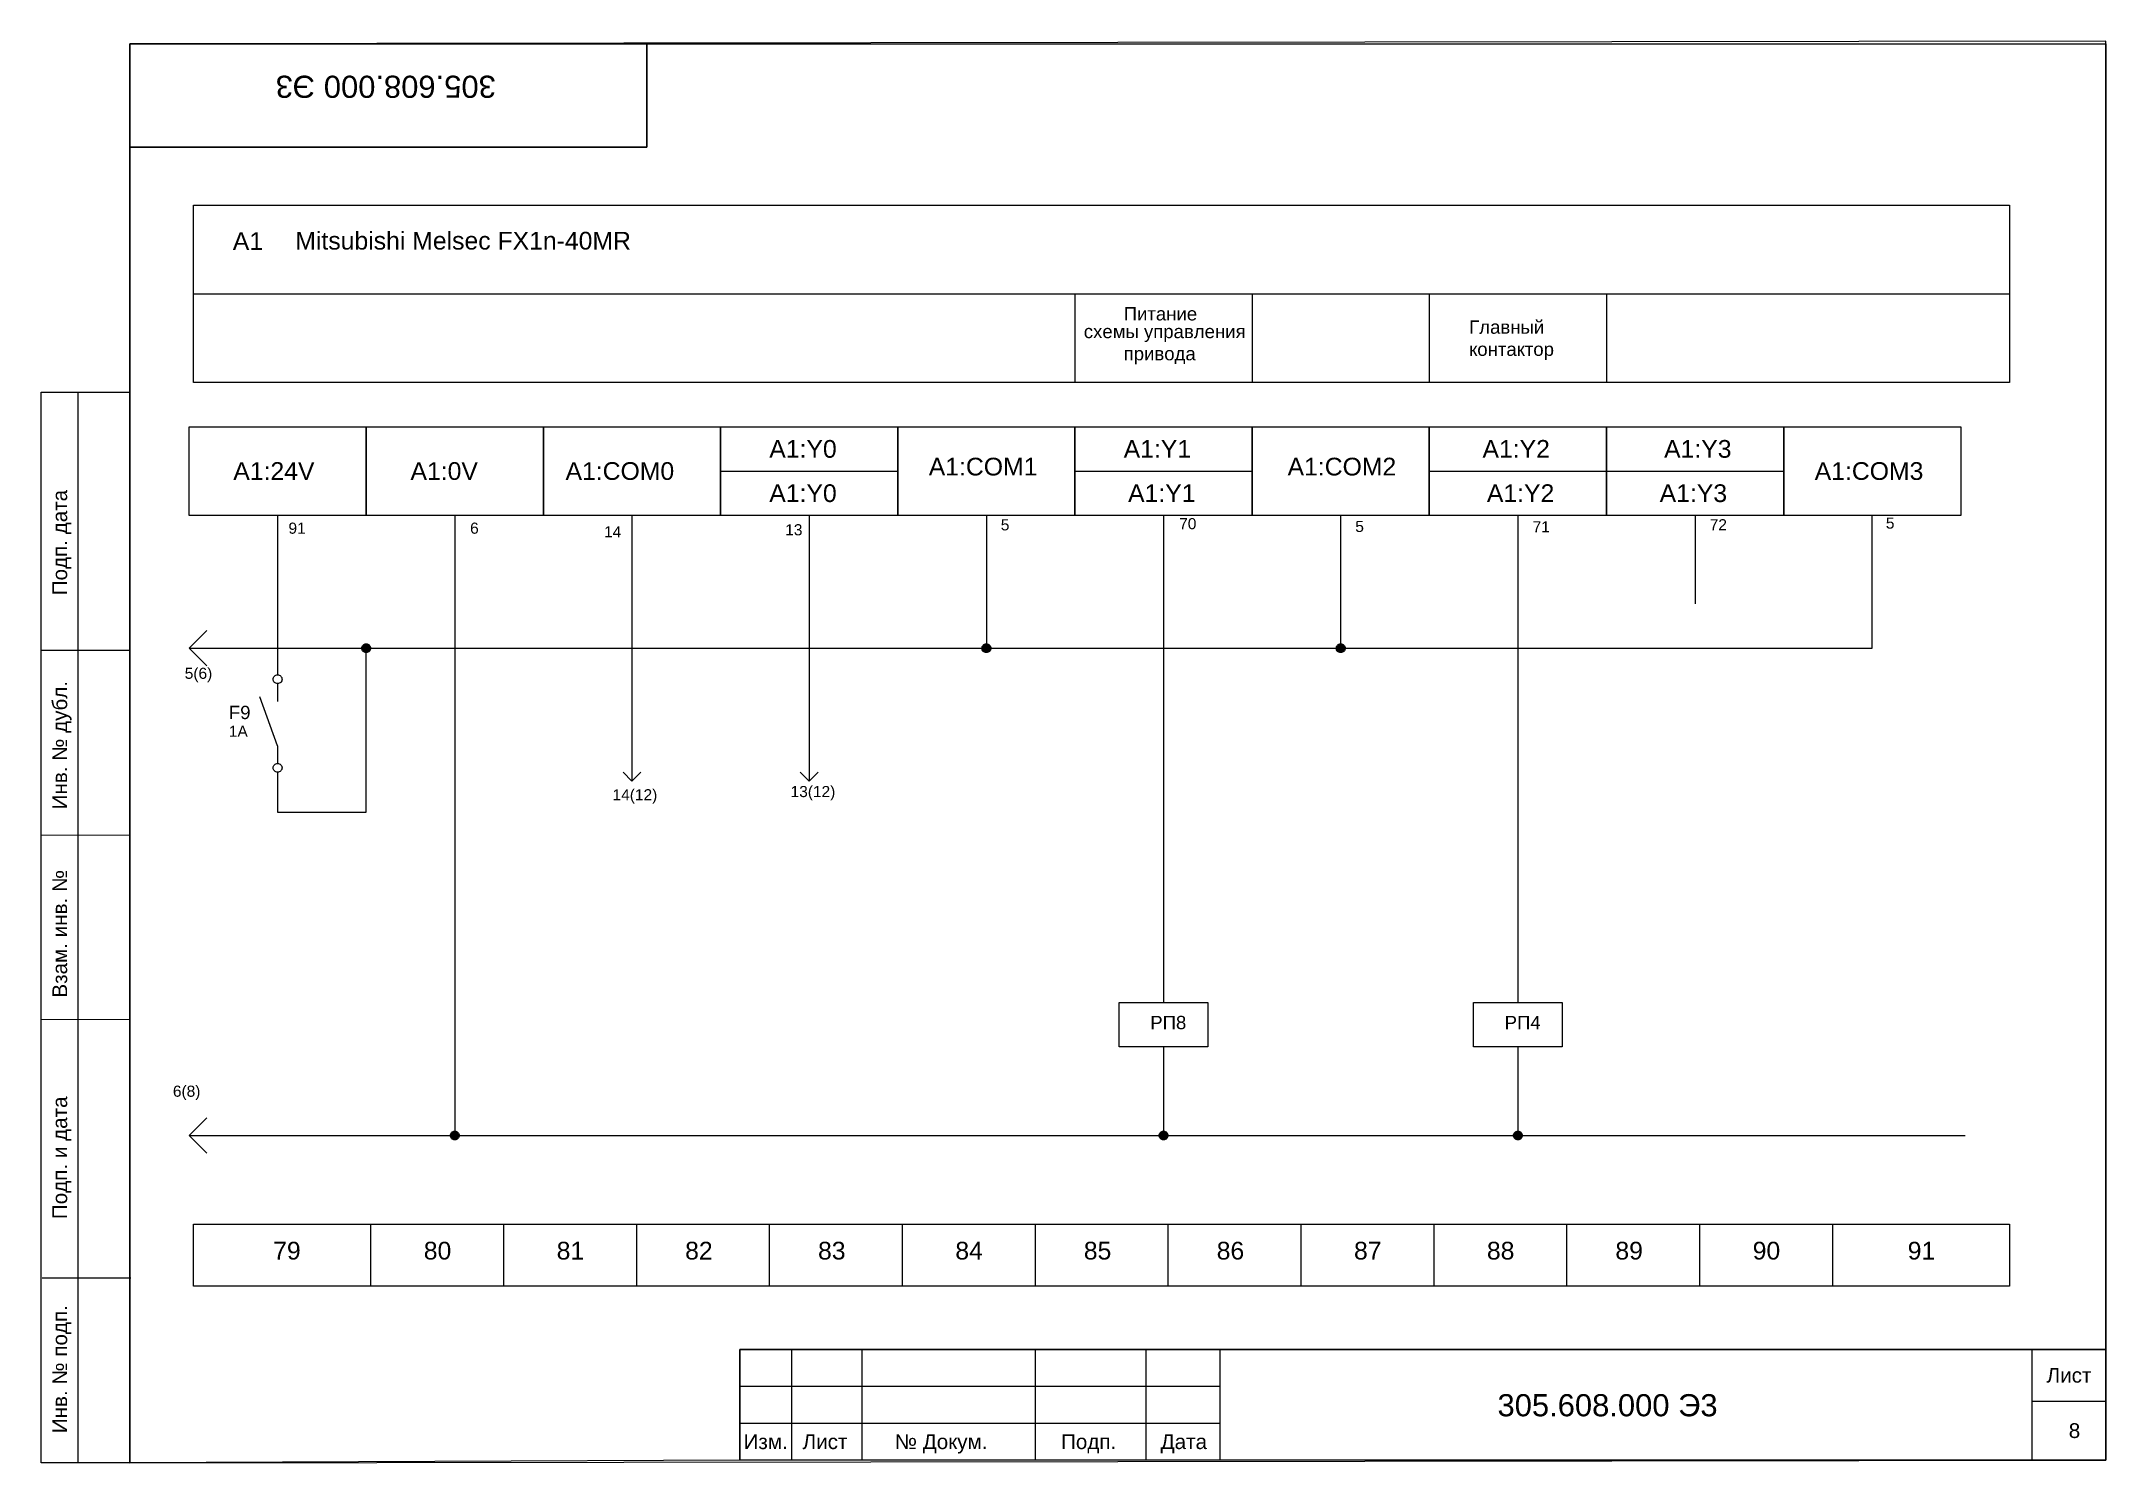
# Paper-space layout 'Лист9' of a CAD drawing. Header units: millimetres. Extents: x 4 to 283, y 5 to 197.
# The model-space entities are those that its viewports show. They can reach past a viewport. Long polylines and large blocks are cut down to what shows.
import ezdxf

# ---------------------------------------------------------------- set-up
doc = ezdxf.new("R2010")
doc.units = ezdxf.units.MM
doc.layers.get('0').update_dxf_attribs({"lineweight": 20})
doc.styles.get("Standard").update_dxf_attribs({"font": 'arial.ttf'})

msp = doc.modelspace()

# ---------------------------------------------------------------- hatches: boundary and pattern name
h = msp.add_hatch(color=256)
h.dxf.hatch_style = 1
h.paths.add_polyline_path([(3045.5, 718.5, 1), (3044.5, 718.5, 1)])
h = msp.add_hatch(color=256)
h.dxf.hatch_style = 1
h.paths.add_polyline_path([(3115.5, 718.5, 1), (3114.5, 718.5, 1)])
h = msp.add_hatch(color=256)
h.dxf.hatch_style = 1
h.paths.add_polyline_path([(3155.5, 718.5, 1), (3154.5, 718.5, 1)])
h = msp.add_hatch(color=256)
h.dxf.hatch_style = 1
h.paths.add_polyline_path([(3055.5, 663.5, 1), (3054.5, 663.5, 1)])
h = msp.add_hatch(color=256)
h.dxf.hatch_style = 1
h.paths.add_polyline_path([(3135.5, 663.5, 1), (3134.5, 663.5, 1)])
h = msp.add_hatch(color=256)
h.dxf.hatch_style = 1
h.paths.add_polyline_path([(3175.5, 663.5, 1), (3174.5, 663.5, 1)])

# ---------------------------------------------------------------- linework, layer by layer
for p, q in [((3025.5, 758.5), (3230.5, 758.5)), ((3125, 758.5), (3125, 748.5)), ((3145, 758.5), (3145, 748.5)), ((3165, 758.5), (3165, 748.5)), ((3185, 758.5), (3185, 748.5)), ((3085, 738.5), (3105, 738.5)), ((3125, 738.5), (3145, 738.5)), ((3165, 738.5), (3205, 738.5)), ((3035, 733.5), (3035, 715.5)), ((3055, 733.5), (3055, 663.5)), ((3075, 733.5), (3075, 703.5)), ((3095, 733.5), (3095, 703.5)), ((3115, 733.5), (3115, 718.5)), ((3135, 733.5), (3135, 678.5)), ((3155, 718.5), (3155, 733.5)), ((3175, 733.5), (3175, 678.5)), ((3195, 733.5), (3195, 723.5)), ((3215, 718.5), (3215, 733.5)), ((3027, 720.5), (3025, 718.5)), ((3025, 718.5), (3215, 718.5)), ((3025, 718.5), (3027, 716.5)), ((3045, 700), (3045, 718.5)), ((3035, 714.5), (3035, 712.5)), ((3035, 707.5), (3033, 713)), ((3035, 707.5), (3035, 705.5)), ((3035, 704.5), (3035, 700)), ((3074, 704.5), (3075, 703.5)), ((3075, 703.5), (3076, 704.5)), ((3094, 704.5), (3095, 703.5)), ((3095, 703.5), (3096, 704.5)), ((3035, 700), (3045, 700)), ((3135, 673.5), (3135, 663.5)), ((3175, 673.5), (3175, 663.5)), ((3027, 665.5), (3025, 663.5)), ((3025, 663.5), (3225.5, 663.5)), ((3025, 663.5), (3027, 661.5)), ((3045.5, 653.5), (3045.5, 646.5)), ((3060.5, 653.5), (3060.5, 646.5)), ((3075.5, 653.5), (3075.5, 646.5)), ((3090.5, 653.5), (3090.5, 646.5)), ((3105.5, 653.5), (3105.5, 646.5)), ((3120.5, 653.5), (3120.5, 646.5)), ((3135.5, 653.5), (3135.5, 646.5)), ((3150.5, 653.5), (3150.5, 646.5)), ((3165.5, 653.5), (3165.5, 646.5)), ((3180.5, 653.5), (3180.5, 646.5)), ((3195.5, 653.5), (3195.5, 646.5)), ((3210.5, 653.5), (3210.5, 646.5))]:
    msp.add_line(p, q)
for points in [[(3230.5, 748.5), (3025.5, 748.5), (3025.5, 768.5), (3230.5, 768.5)], [(3025, 743.5), (3045, 743.5), (3045, 733.5), (3025, 733.5)], [(3045, 743.5), (3065, 743.5), (3065, 733.5), (3045, 733.5)], [(3065, 743.5), (3085, 743.5), (3085, 733.5), (3065, 733.5)], [(3085, 743.5), (3105, 743.5), (3105, 733.5), (3085, 733.5)], [(3105, 743.5), (3125, 743.5), (3125, 733.5), (3105, 733.5)], [(3125, 743.5), (3145, 743.5), (3145, 733.5), (3125, 733.5)], [(3145, 743.5), (3165, 743.5), (3165, 733.5), (3145, 733.5)], [(3165, 743.5), (3185, 743.5), (3185, 733.5), (3165, 733.5)], [(3185, 743.5), (3205, 743.5), (3205, 733.5), (3185, 733.5)], [(3205, 743.5), (3225, 743.5), (3225, 733.5), (3205, 733.5)], [(3130, 678.5), (3140, 678.5), (3140, 673.5), (3130, 673.5)], [(3170, 678.5), (3180, 678.5), (3180, 673.5), (3170, 673.5)], [(3230.5, 646.5), (3025.5, 646.5), (3025.5, 653.5), (3230.5, 653.5)]]:
    msp.add_lwpolyline(points, close=True)
for centre in [(3045, 718.5), (3115, 718.5), (3155, 718.5), (3035, 715), (3035, 705), (3055, 663.5), (3135, 663.5), (3175, 663.5)]:
    msp.add_circle(centre, 0.5)

# ---------------------------------------------------------------- texts
for s, height, p in [('А1', 2, (3029.941, 763.458)), ('Mitsubishi Melsec FX1n-40MR', 2, (3037, 763.5)), ('Питание', 1.5, (3130.5, 755.5)), ('Главный', 1.5, (3169.5, 754)), ('схемы управления', 1.5, (3126, 753.5)), ('контактор', 1.5, (3169.5, 751.5)), ('привода', 1.5, (3130.5, 751)), ('A1:Y0', 2, (3090.5, 740)), ('A1:Y1', 2, (3130.5, 740)), ('A1:Y2', 2, (3171, 740)), ('A1:Y3', 2, (3191.5, 740)), ('A1:24V', 2, (3030, 737.5)), ('A1:0V', 2, (3050, 737.5)), ('A1:COM0', 2, (3067.5, 737.5)), ('A1:COM1', 2, (3108.5, 738)), ('A1:COM2', 2, (3149, 738)), ('A1:COM3', 2, (3208.5, 737.5)), ('A1:Y0', 2, (3090.5, 735)), ('A1:Y1', 2, (3131, 735)), ('A1:Y2', 2, (3171.5, 735)), ('A1:Y3', 2, (3191, 735)), ('91', 1.25, (3036.227, 731.425)), ('6', 1.25, (3056.727, 731.425)), ('14', 1.25, (3071.848, 731.015)), ('13', 1.25, (3092.301, 731.248)), ('5', 1.25, (3116.63, 731.804)), ('70', 1.25, (3136.766, 731.935)), ('5', 1.25, (3156.644, 731.622)), ('71', 1.25, (3176.665, 731.582)), ('72', 1.25, (3196.65, 731.814)), ('5', 1.25, (3216.529, 732.002)), ('5(6)', 1.25, (3024.52, 715.044)), ('F9', 1.5, (3029.5, 710.5)), ('1А', 1.25, (3029.5, 708.5)), ('14(12)', 1.25, (3072.81, 701.336)), ('13(12)', 1.25, (3092.905, 701.698)), ('РП8', 1.5, (3133.5, 675.5)), ('РП4', 1.5, (3173.5, 675.5)), ('6(8)', 1.25, (3023.182, 667.874)), ('79', 2, (3034.5, 649.5)), ('80', 2, (3051.5, 649.5)), ('81', 2, (3066.5, 649.5)), ('82', 2, (3081, 649.5)), ('83', 2, (3096, 649.5)), ('84', 2, (3111.5, 649.5)), ('85', 2, (3126, 649.5)), ('86', 2, (3141, 649.5)), ('87', 2, (3156.5, 649.5)), ('88', 2, (3171.5, 649.5)), ('89', 2, (3186, 649.5)), ('90', 2, (3201.5, 649.5)), ('91', 2, (3219, 649.5))]:
    msp.add_text(s, height=height).set_placement(p)

psp = doc.layouts.new('Лист9')

# ---------------------------------------------------------------- linework, layer by layer
for p, q in [((3.76, 149.86), (15.76, 149.86)), ((3.76, 4.86), (3.76, 149.86)), ((8.76, 4.86), (8.76, 149.86)), ((15.76, 114.86), (3.76, 114.89)), ((15.76, 89.86), (3.76, 89.84)), ((15.76, 64.86), (3.76, 64.9)), ((15.88, 29.86), (3.88, 29.86)), ((15.88, 29.86), (3.88, 29.86)), ((15.55, 29.86), (3.88, 29.86)), ((105.38, 20.21), (105.38, 5.21)), ((114.88, 20.21), (114.88, 5.21)), ((138.38, 20.21), (138.38, 5.21)), ((153.38, 20.21), (153.38, 5.21)), ((273.38, 20.21), (273.38, 5.21)), ((98.38, 15.21), (163.38, 15.21)), ((273.38, 13.21), (283.38, 13.21)), ((98.38, 10.21), (163.38, 10.21)), ((15.76, 4.86), (3.76, 4.86))]:
    psp.add_line(p, q)
for points in [[(15.76, 4.86), (283.38, 5.21), (283.38, 197.4), (15.76, 197.05)], [(15.76, 197.05), (85.76, 197.05), (85.76, 183.05), (15.76, 183.05)], [(15.76, 4.86), (15.76, 183.05), (85.76, 183.05), (85.76, 197.05), (283.38, 197.05), (283.38, 20.21), (98.38, 20.21), (98.38, 5.21), (15.76, 4.86)], [(98.38, 5.21), (98.38, 20.21), (283.38, 20.21), (283.38, 5.21)], [(98.38, 20.21), (163.38, 20.21), (163.38, 5.21), (98.38, 5.21)]]:
    psp.add_lwpolyline(points, close=True)

# ---------------------------------------------------------------- texts
for s, height, rotation, p in [('305.608.000 Э3', 3, 180, (65.33, 192.74)), ('Подп. дата', 2, 90, (7.26, 122.36)), ('Инв. № дубл.', 2, 90, (7.26, 93.36)), ('Взам. инв. №', 2, 90, (7.26, 67.86)), ('Подп. и дата', 2, 90, (7.26, 37.86)), ('Инв. № подп.', 2, 90, (7.26, 8.86))]:
    psp.add_text(s, height=height, rotation=rotation).set_placement(p)
for s, height, p in [('Лист', 2, (275.38, 15.71)), ('305.608.000 Э3', 3, (201, 11.15)), ('Изм.', 2, (98.88, 6.71)), ('Лист', 2, (106.88, 6.71)), ('№ Докум.', 2, (119.38, 6.71)), ('Подп.', 2, (141.88, 6.71)), ('Дата', 2, (155.38, 6.71)), ('8', 2, (278.38, 8.21))]:
    psp.add_text(s, height=height).set_placement(p)

# ---------------------------------------------------------------- viewports
at = {"layer": '0'}
vp = psp.add_viewport(center=(149.57, 100.96), size=(267.63, 192.1879), view_center_point=(3129.836, 706.643), view_height=160.1566, dxfattribs=at)
vp.dxf.flags = 0x10000  # cut along an outline
vp.dxf.clipping_boundary_handle = psp.add_lwpolyline([(15.76, 4.86), (15.76, 183.05), (85.76, 183.05), (85.76, 197.05), (283.38, 197.05), (283.38, 20.21), (98.38, 20.21), (98.38, 5.21), (15.76, 4.86)], format="xyb", close=True, dxfattribs={"invisible": 1}).dxf.handle

doc.saveas('drawing.dxf')
